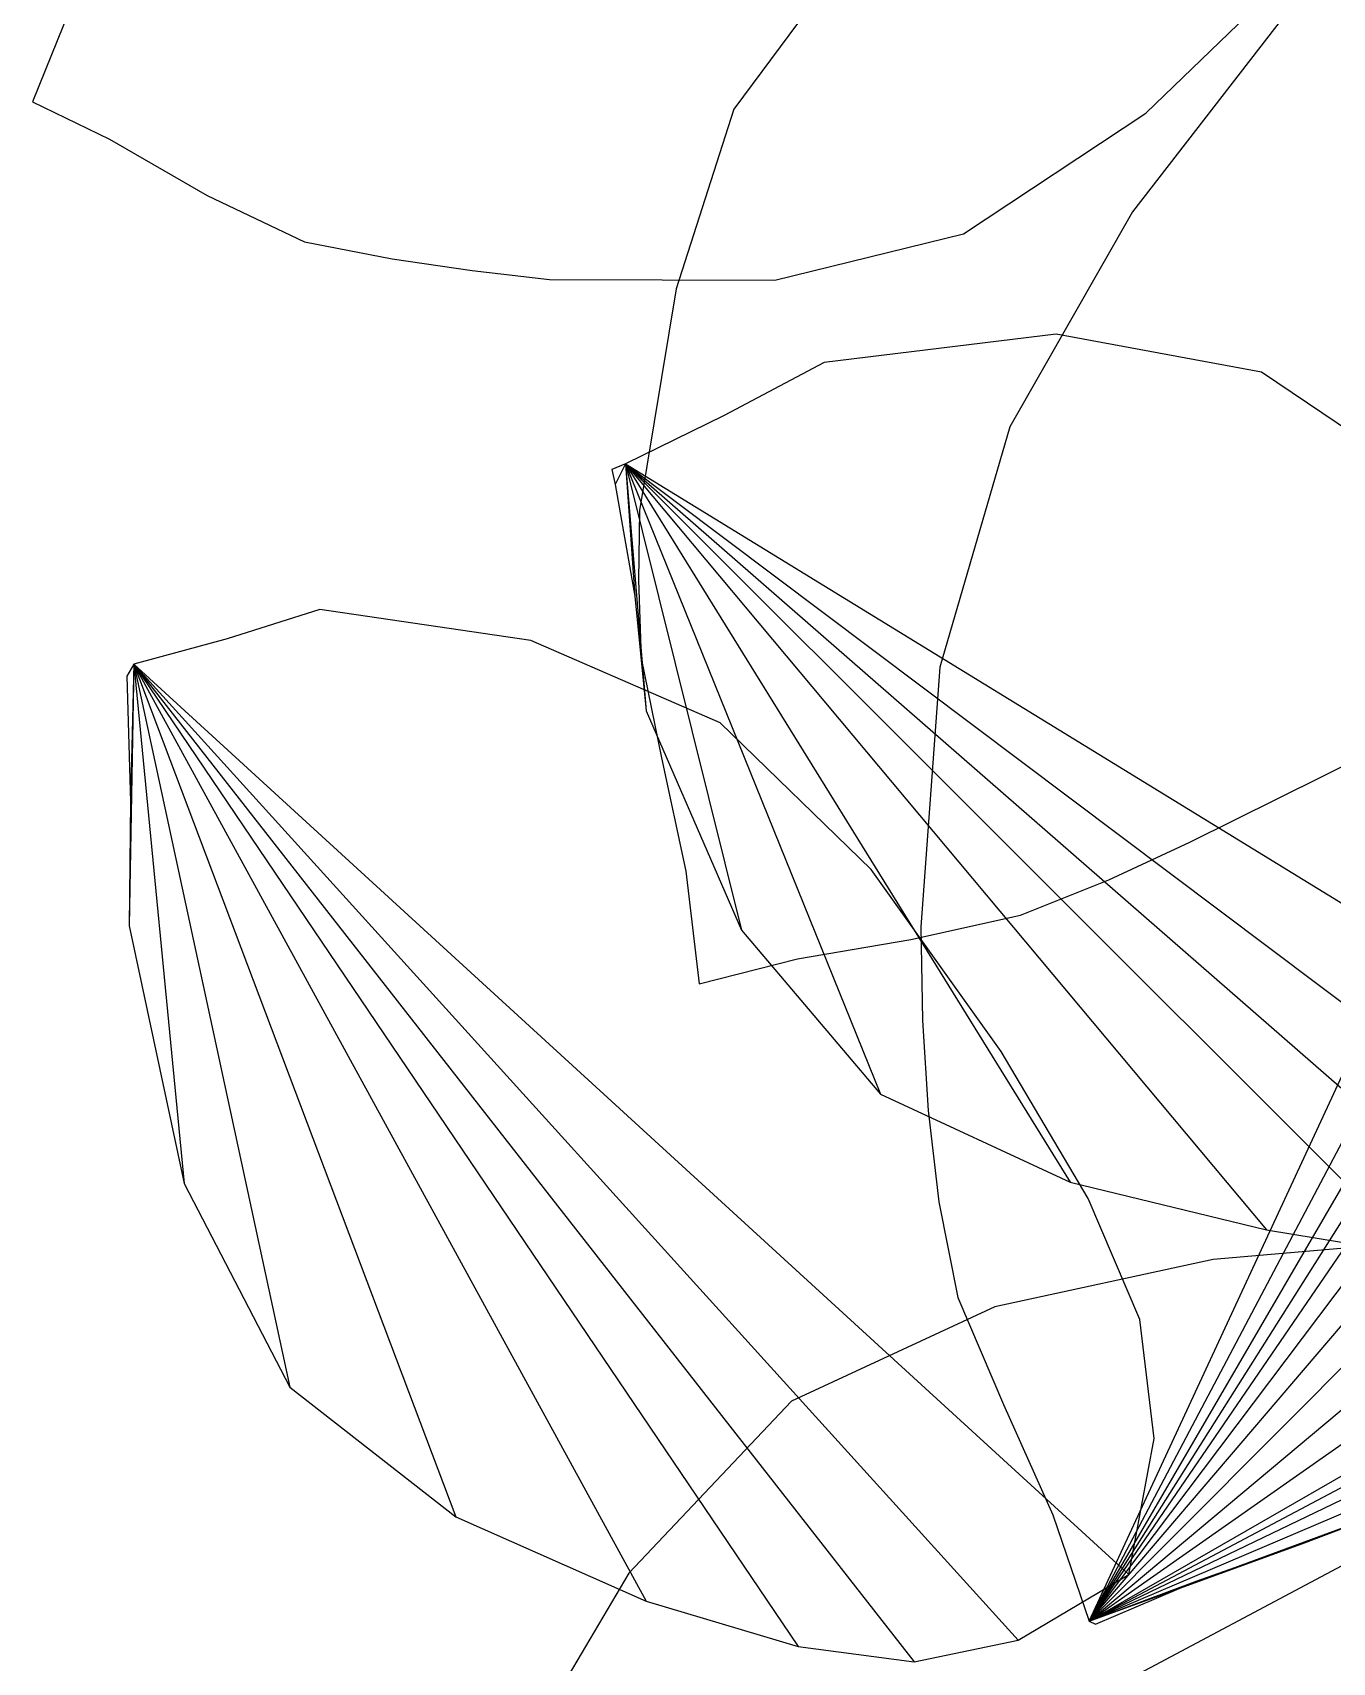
# Model space of a CAD drawing. Extents: x -23.2 to 18.8, y -18.4 to 11.3.
# Drawn here: x -4.5358 to -4.464, y -0.6401 to -0.5501 of the extents above; entities that cross this region are included whole.
import ezdxf

# ---------------------------------------------------------------- set-up
doc = ezdxf.new("R2010")
doc.units = 0
doc.layers.add('FURNISHINGELEMENT', color=8, linetype='CONTINUOUS')

msp = doc.modelspace()

# ---------------------------------------------------------------- linework, layer by layer
at = {"layer": 'FURNISHINGELEMENT'}
for p, q in [((-4.477397, -0.637819, 4.459539), (-4.426887, -0.528715, 4.400219)), ((-4.477397, -0.637819, 4.459539), (-4.423497, -0.535587, 4.402726)), ((-4.477397, -0.637819, 4.459539), (-4.421577, -0.541897, 4.405609)), ((-4.489717, -0.544424, 4.486372), (-4.497027, -0.554284, 4.49471)), ((-4.474277, -0.554511, 4.52461), (-4.465187, -0.545724, 4.51472)), ((-4.477397, -0.637819, 4.459539), (-4.420817, -0.548175, 4.408934)), ((-4.533707, -0.548788, 4.5483), (-4.535757, -0.553888, 4.54795)), ((-4.466597, -0.549088, 4.430256), (-4.475017, -0.559956, 4.437724)), ((-4.466597, -0.549088, 4.430256), (-4.475017, -0.559956, 4.437724)), ((-4.466597, -0.549088, 4.430256), (-4.475017, -0.559956, 4.437724)), ((-4.466597, -0.549088, 4.430256), (-4.475017, -0.559956, 4.437724)), ((-4.466597, -0.549088, 4.430256), (-4.475017, -0.559956, 4.437724)), ((-4.466597, -0.549088, 4.430256), (-4.475017, -0.559956, 4.437724)), ((-4.466597, -0.549088, 4.430256), (-4.475017, -0.559956, 4.437724)), ((-4.466597, -0.549088, 4.430256), (-4.475017, -0.559956, 4.437724)), ((-4.466597, -0.549088, 4.430256), (-4.475017, -0.559956, 4.437724)), ((-4.466597, -0.549088, 4.430256), (-4.475017, -0.559956, 4.437724)), ((-4.466597, -0.549088, 4.430256), (-4.475017, -0.559956, 4.437724)), ((-4.466597, -0.549088, 4.430256), (-4.475017, -0.559956, 4.437724)), ((-4.466597, -0.549088, 4.430256), (-4.475017, -0.559956, 4.437724)), ((-4.466597, -0.549088, 4.430256), (-4.475017, -0.559956, 4.437724)), ((-4.466597, -0.549088, 4.430256), (-4.475017, -0.559956, 4.437724)), ((-4.466597, -0.549088, 4.430256), (-4.475017, -0.559956, 4.437724)), ((-4.466597, -0.549088, 4.430256), (-4.475017, -0.559956, 4.437724)), ((-4.466597, -0.549088, 4.430256), (-4.475017, -0.559956, 4.437724)), ((-4.535757, -0.553888, 4.54795), (-4.531517, -0.555948, 4.54947)), ((-4.497027, -0.554284, 4.49471), (-4.500217, -0.564206, 4.50376)), ((-4.484347, -0.561179, 4.53406), (-4.474277, -0.554511, 4.52461)), ((-4.477397, -0.637819, 4.459539), (-4.421137, -0.555478, 4.413275)), ((-4.531517, -0.555948, 4.54947), (-4.526117, -0.559049, 4.55053)), ((-4.526117, -0.559049, 4.55053), (-4.520747, -0.561616, 4.55071)), ((-4.475017, -0.559956, 4.437724), (-4.481787, -0.571828, 4.444243)), ((-4.475017, -0.559956, 4.437724), (-4.481787, -0.571828, 4.444243)), ((-4.475017, -0.559956, 4.437724), (-4.481787, -0.571828, 4.444243)), ((-4.475017, -0.559956, 4.437724), (-4.481787, -0.571828, 4.444243)), ((-4.475017, -0.559956, 4.437724), (-4.481787, -0.571828, 4.444243)), ((-4.475017, -0.559956, 4.437724), (-4.481787, -0.571828, 4.444243)), ((-4.475017, -0.559956, 4.437724), (-4.481787, -0.571828, 4.444243)), ((-4.475017, -0.559956, 4.437724), (-4.481787, -0.571828, 4.444243)), ((-4.475017, -0.559956, 4.437724), (-4.481787, -0.571828, 4.444243)), ((-4.475017, -0.559956, 4.437724), (-4.481787, -0.571828, 4.444243)), ((-4.475017, -0.559956, 4.437724), (-4.481787, -0.571828, 4.444243)), ((-4.475017, -0.559956, 4.437724), (-4.481787, -0.571828, 4.444243)), ((-4.475017, -0.559956, 4.437724), (-4.481787, -0.571828, 4.444243)), ((-4.475017, -0.559956, 4.437724), (-4.481787, -0.571828, 4.444243)), ((-4.475017, -0.559956, 4.437724), (-4.481787, -0.571828, 4.444243)), ((-4.475017, -0.559956, 4.437724), (-4.481787, -0.571828, 4.444243)), ((-4.475017, -0.559956, 4.437724), (-4.481787, -0.571828, 4.444243)), ((-4.475017, -0.559956, 4.437724), (-4.481787, -0.571828, 4.444243)), ((-4.520747, -0.561616, 4.55071), (-4.515907, -0.56255, 4.55021)), ((-4.494757, -0.563734, 4.54236), (-4.484347, -0.561179, 4.53406)), ((-4.515907, -0.56255, 4.55021), (-4.511477, -0.563203, 4.54918)), ((-4.511477, -0.563203, 4.54918), (-4.507207, -0.563697, 4.54775)), ((-4.507207, -0.563697, 4.54775), (-4.494757, -0.563734, 4.54236)), ((-4.500217, -0.564206, 4.50376), (-4.502237, -0.576455, 4.51288)), ((-4.477397, -0.637819, 4.459539), (-4.422307, -0.564624, 4.418488)), ((-4.479227, -0.566724, 3.991682), (-4.492047, -0.568282, 3.999679)), ((-4.479227, -0.566724, 3.991682), (-4.492047, -0.568282, 3.999679)), ((-4.479227, -0.566724, 3.991682), (-4.492047, -0.568282, 3.999679)), ((-4.479227, -0.566724, 3.991682), (-4.492047, -0.568282, 3.999679)), ((-4.479227, -0.566724, 3.991682), (-4.492047, -0.568282, 3.999679)), ((-4.479227, -0.566724, 3.991682), (-4.492047, -0.568282, 3.999679)), ((-4.479227, -0.566724, 3.991682), (-4.492047, -0.568282, 3.999679)), ((-4.479227, -0.566724, 3.991682), (-4.492047, -0.568282, 3.999679)), ((-4.479227, -0.566724, 3.991682), (-4.492047, -0.568282, 3.999679)), ((-4.479227, -0.566724, 3.991682), (-4.492047, -0.568282, 3.999679)), ((-4.479227, -0.566724, 3.991682), (-4.492047, -0.568282, 3.999679)), ((-4.479227, -0.566724, 3.991682), (-4.492047, -0.568282, 3.999679)), ((-4.467877, -0.568822, 3.984684), (-4.479227, -0.566724, 3.991682)), ((-4.467877, -0.568822, 3.984684), (-4.479227, -0.566724, 3.991682)), ((-4.467877, -0.568822, 3.984684), (-4.479227, -0.566724, 3.991682)), ((-4.467877, -0.568822, 3.984684), (-4.479227, -0.566724, 3.991682)), ((-4.467877, -0.568822, 3.984684), (-4.479227, -0.566724, 3.991682)), ((-4.467877, -0.568822, 3.984684), (-4.479227, -0.566724, 3.991682)), ((-4.467877, -0.568822, 3.984684), (-4.479227, -0.566724, 3.991682)), ((-4.467877, -0.568822, 3.984684), (-4.479227, -0.566724, 3.991682)), ((-4.467877, -0.568822, 3.984684), (-4.479227, -0.566724, 3.991682)), ((-4.467877, -0.568822, 3.984684), (-4.479227, -0.566724, 3.991682)), ((-4.467877, -0.568822, 3.984684), (-4.479227, -0.566724, 3.991682)), ((-4.467877, -0.568822, 3.984684), (-4.479227, -0.566724, 3.991682)), ((-4.492047, -0.568282, 3.999679), (-4.497567, -0.571202, 4.001953)), ((-4.492047, -0.568282, 3.999679), (-4.497567, -0.571202, 4.001953)), ((-4.492047, -0.568282, 3.999679), (-4.497567, -0.571202, 4.001953)), ((-4.492047, -0.568282, 3.999679), (-4.497567, -0.571202, 4.001953)), ((-4.492047, -0.568282, 3.999679), (-4.497567, -0.571202, 4.001953)), ((-4.492047, -0.568282, 3.999679), (-4.497567, -0.571202, 4.001953)), ((-4.492047, -0.568282, 3.999679), (-4.497567, -0.571202, 4.001953)), ((-4.492047, -0.568282, 3.999679), (-4.497567, -0.571202, 4.001953)), ((-4.492047, -0.568282, 3.999679), (-4.497567, -0.571202, 4.001953)), ((-4.492047, -0.568282, 3.999679), (-4.497567, -0.571202, 4.001953)), ((-4.492047, -0.568282, 3.999679), (-4.497567, -0.571202, 4.001953)), ((-4.492047, -0.568282, 3.999679), (-4.497567, -0.571202, 4.001953)), ((-4.458717, -0.575006, 3.978445), (-4.467877, -0.568822, 3.984684)), ((-4.458717, -0.575006, 3.978445), (-4.467877, -0.568822, 3.984684)), ((-4.458717, -0.575006, 3.978445), (-4.467877, -0.568822, 3.984684)), ((-4.458717, -0.575006, 3.978445), (-4.467877, -0.568822, 3.984684)), ((-4.458717, -0.575006, 3.978445), (-4.467877, -0.568822, 3.984684)), ((-4.458717, -0.575006, 3.978445), (-4.467877, -0.568822, 3.984684)), ((-4.458717, -0.575006, 3.978445), (-4.467877, -0.568822, 3.984684)), ((-4.458717, -0.575006, 3.978445), (-4.467877, -0.568822, 3.984684)), ((-4.458717, -0.575006, 3.978445), (-4.467877, -0.568822, 3.984684)), ((-4.458717, -0.575006, 3.978445), (-4.467877, -0.568822, 3.984684)), ((-4.458717, -0.575006, 3.978445), (-4.467877, -0.568822, 3.984684)), ((-4.458717, -0.575006, 3.978445), (-4.467877, -0.568822, 3.984684)), ((-4.497567, -0.571202, 4.001953), (-4.503017, -0.573879, 4.003692)), ((-4.497567, -0.571202, 4.001953), (-4.503017, -0.573879, 4.003692)), ((-4.497567, -0.571202, 4.001953), (-4.503017, -0.573879, 4.003692)), ((-4.497567, -0.571202, 4.001953), (-4.503017, -0.573879, 4.003692)), ((-4.497567, -0.571202, 4.001953), (-4.503017, -0.573879, 4.003692)), ((-4.497567, -0.571202, 4.001953), (-4.503017, -0.573879, 4.003692)), ((-4.497567, -0.571202, 4.001953), (-4.503017, -0.573879, 4.003692)), ((-4.497567, -0.571202, 4.001953), (-4.503017, -0.573879, 4.003692)), ((-4.497567, -0.571202, 4.001953), (-4.503017, -0.573879, 4.003692)), ((-4.497567, -0.571202, 4.001953), (-4.503017, -0.573879, 4.003692)), ((-4.497567, -0.571202, 4.001953), (-4.503017, -0.573879, 4.003692)), ((-4.497567, -0.571202, 4.001953), (-4.503017, -0.573879, 4.003692)), ((-4.481787, -0.571828, 4.444243), (-4.485657, -0.585112, 4.4496)), ((-4.481787, -0.571828, 4.444243), (-4.485657, -0.585112, 4.4496)), ((-4.481787, -0.571828, 4.444243), (-4.485657, -0.585112, 4.4496)), ((-4.481787, -0.571828, 4.444243), (-4.485657, -0.585112, 4.4496)), ((-4.481787, -0.571828, 4.444243), (-4.485657, -0.585112, 4.4496)), ((-4.481787, -0.571828, 4.444243), (-4.485657, -0.585112, 4.4496)), ((-4.481787, -0.571828, 4.444243), (-4.485657, -0.585112, 4.4496)), ((-4.481787, -0.571828, 4.444243), (-4.485657, -0.585112, 4.4496)), ((-4.481787, -0.571828, 4.444243), (-4.485657, -0.585112, 4.4496)), ((-4.481787, -0.571828, 4.444243), (-4.485657, -0.585112, 4.4496)), ((-4.481787, -0.571828, 4.444243), (-4.485657, -0.585112, 4.4496)), ((-4.481787, -0.571828, 4.444243), (-4.485657, -0.585112, 4.4496)), ((-4.481787, -0.571828, 4.444243), (-4.485657, -0.585112, 4.4496)), ((-4.481787, -0.571828, 4.444243), (-4.485657, -0.585112, 4.4496)), ((-4.481787, -0.571828, 4.444243), (-4.485657, -0.585112, 4.4496)), ((-4.481787, -0.571828, 4.444243), (-4.485657, -0.585112, 4.4496)), ((-4.481787, -0.571828, 4.444243), (-4.485657, -0.585112, 4.4496)), ((-4.481787, -0.571828, 4.444243), (-4.485657, -0.585112, 4.4496)), ((-4.503017, -0.573879, 4.003692), (-4.503767, -0.574197, 4.00393)), ((-4.503767, -0.574197, 4.00393), (-4.503577, -0.575019, 4.003644)), ((-4.503017, -0.573879, 4.003692), (-4.503577, -0.575019, 4.003644)), ((-4.503017, -0.573879, 4.003692), (-4.440607, -0.612163, 3.958524)), ((-4.503017, -0.573879, 4.003692), (-4.446657, -0.61626, 3.96082)), ((-4.503017, -0.573879, 4.003692), (-4.452597, -0.617863, 3.96378)), ((-4.503017, -0.573879, 4.003692), (-4.459327, -0.61755, 3.967427)), ((-4.503017, -0.573879, 4.003692), (-4.467607, -0.616201, 3.971631)), ((-4.503017, -0.573879, 4.003692), (-4.478457, -0.613569, 3.977321)), ((-4.503017, -0.573879, 4.003692), (-4.488927, -0.608706, 3.98384)), ((-4.503017, -0.573879, 4.003692), (-4.496597, -0.599644, 3.990974)), ((-4.503017, -0.573879, 4.003692), (-4.501877, -0.587524, 3.999062)), ((-4.503017, -0.573879, 4.003692), (-4.502497, -0.581184, 4.001546)), ((-4.503577, -0.575019, 4.003644), (-4.502497, -0.581184, 4.001546)), ((-4.503577, -0.575019, 4.003644), (-4.502497, -0.581184, 4.001546)), ((-4.477397, -0.637819, 4.459539), (-4.424247, -0.57548, 4.424125)), ((-4.502237, -0.576455, 4.51288), (-4.502287, -0.580311, 4.5157)), ((-4.502287, -0.580311, 4.5157), (-4.502137, -0.584608, 4.51846)), ((-4.502497, -0.581184, 4.001546), (-4.501877, -0.587524, 3.999062)), ((-4.502497, -0.581184, 4.001546), (-4.501877, -0.587524, 3.999062)), ((-4.502497, -0.581184, 4.001546), (-4.501877, -0.587524, 3.999062)), ((-4.519887, -0.581924, 4.127985), (-4.525017, -0.583551, 4.132017)), ((-4.519887, -0.581924, 4.127985), (-4.525017, -0.583551, 4.132017)), ((-4.519887, -0.581924, 4.127985), (-4.525017, -0.583551, 4.132017)), ((-4.519887, -0.581924, 4.127985), (-4.525017, -0.583551, 4.132017)), ((-4.519887, -0.581924, 4.127985), (-4.525017, -0.583551, 4.132017)), ((-4.519887, -0.581924, 4.127985), (-4.525017, -0.583551, 4.132017)), ((-4.519887, -0.581924, 4.127985), (-4.525017, -0.583551, 4.132017)), ((-4.519887, -0.581924, 4.127985), (-4.525017, -0.583551, 4.132017)), ((-4.519887, -0.581924, 4.127985), (-4.525017, -0.583551, 4.132017)), ((-4.519887, -0.581924, 4.127985), (-4.525017, -0.583551, 4.132017)), ((-4.519887, -0.581924, 4.127985), (-4.525017, -0.583551, 4.132017)), ((-4.508237, -0.583636, 4.11831), (-4.519887, -0.581924, 4.127985)), ((-4.508237, -0.583636, 4.11831), (-4.519887, -0.581924, 4.127985)), ((-4.508237, -0.583636, 4.11831), (-4.519887, -0.581924, 4.127985)), ((-4.508237, -0.583636, 4.11831), (-4.519887, -0.581924, 4.127985)), ((-4.508237, -0.583636, 4.11831), (-4.519887, -0.581924, 4.127985)), ((-4.508237, -0.583636, 4.11831), (-4.519887, -0.581924, 4.127985)), ((-4.508237, -0.583636, 4.11831), (-4.519887, -0.581924, 4.127985)), ((-4.508237, -0.583636, 4.11831), (-4.519887, -0.581924, 4.127985)), ((-4.508237, -0.583636, 4.11831), (-4.519887, -0.581924, 4.127985)), ((-4.508237, -0.583636, 4.11831), (-4.519887, -0.581924, 4.127985)), ((-4.508237, -0.583636, 4.11831), (-4.519887, -0.581924, 4.127985)), ((-4.525017, -0.583551, 4.132017), (-4.530157, -0.584937, 4.135621)), ((-4.525017, -0.583551, 4.132017), (-4.530157, -0.584937, 4.135621)), ((-4.525017, -0.583551, 4.132017), (-4.530157, -0.584937, 4.135621)), ((-4.525017, -0.583551, 4.132017), (-4.530157, -0.584937, 4.135621)), ((-4.525017, -0.583551, 4.132017), (-4.530157, -0.584937, 4.135621)), ((-4.525017, -0.583551, 4.132017), (-4.530157, -0.584937, 4.135621)), ((-4.525017, -0.583551, 4.132017), (-4.530157, -0.584937, 4.135621)), ((-4.525017, -0.583551, 4.132017), (-4.530157, -0.584937, 4.135621)), ((-4.525017, -0.583551, 4.132017), (-4.530157, -0.584937, 4.135621)), ((-4.525017, -0.583551, 4.132017), (-4.530157, -0.584937, 4.135621)), ((-4.525017, -0.583551, 4.132017), (-4.530157, -0.584937, 4.135621)), ((-4.497787, -0.588183, 4.111624), (-4.508237, -0.583636, 4.11831)), ((-4.497787, -0.588183, 4.111624), (-4.508237, -0.583636, 4.11831)), ((-4.497787, -0.588183, 4.111624), (-4.508237, -0.583636, 4.11831)), ((-4.497787, -0.588183, 4.111624), (-4.508237, -0.583636, 4.11831)), ((-4.497787, -0.588183, 4.111624), (-4.508237, -0.583636, 4.11831)), ((-4.497787, -0.588183, 4.111624), (-4.508237, -0.583636, 4.11831)), ((-4.497787, -0.588183, 4.111624), (-4.508237, -0.583636, 4.11831)), ((-4.497787, -0.588183, 4.111624), (-4.508237, -0.583636, 4.11831)), ((-4.497787, -0.588183, 4.111624), (-4.508237, -0.583636, 4.11831)), ((-4.497787, -0.588183, 4.111624), (-4.508237, -0.583636, 4.11831)), ((-4.497787, -0.588183, 4.111624), (-4.508237, -0.583636, 4.11831)), ((-4.530157, -0.584937, 4.135621), (-4.530547, -0.585616, 4.135976)), ((-4.530157, -0.584937, 4.135621), (-4.530427, -0.5994, 4.135569)), ((-4.530157, -0.584937, 4.135621), (-4.530357, -0.592551, 4.136097)), ((-4.530157, -0.584937, 4.135621), (-4.475217, -0.635232, 4.091665)), ((-4.530157, -0.584937, 4.135621), (-4.481317, -0.638868, 4.0945)), ((-4.530157, -0.584937, 4.135621), (-4.487067, -0.640055, 4.098143)), ((-4.530157, -0.584937, 4.135621), (-4.493477, -0.63921, 4.102571)), ((-4.530157, -0.584937, 4.135621), (-4.501877, -0.636706, 4.107895)), ((-4.530157, -0.584937, 4.135621), (-4.512387, -0.632051, 4.115147)), ((-4.530157, -0.584937, 4.135621), (-4.521547, -0.624889, 4.122667)), ((-4.530157, -0.584937, 4.135621), (-4.527387, -0.613643, 4.129616)), ((-4.502137, -0.584608, 4.51846), (-4.501017, -0.590129, 4.52142)), ((-4.485657, -0.585112, 4.4496), (-4.486697, -0.599462, 4.453798)), ((-4.485657, -0.585112, 4.4496), (-4.486697, -0.599462, 4.453798)), ((-4.485657, -0.585112, 4.4496), (-4.486697, -0.599462, 4.453798)), ((-4.485657, -0.585112, 4.4496), (-4.486697, -0.599462, 4.453798)), ((-4.485657, -0.585112, 4.4496), (-4.486697, -0.599462, 4.453798)), ((-4.485657, -0.585112, 4.4496), (-4.486697, -0.599462, 4.453798)), ((-4.485657, -0.585112, 4.4496), (-4.486697, -0.599462, 4.453798)), ((-4.485657, -0.585112, 4.4496), (-4.486697, -0.599462, 4.453798)), ((-4.485657, -0.585112, 4.4496), (-4.486697, -0.599462, 4.453798)), ((-4.485657, -0.585112, 4.4496), (-4.486697, -0.599462, 4.453798)), ((-4.485657, -0.585112, 4.4496), (-4.486697, -0.599462, 4.453798)), ((-4.485657, -0.585112, 4.4496), (-4.486697, -0.599462, 4.453798)), ((-4.485657, -0.585112, 4.4496), (-4.486697, -0.599462, 4.453798)), ((-4.485657, -0.585112, 4.4496), (-4.486697, -0.599462, 4.453798)), ((-4.485657, -0.585112, 4.4496), (-4.486697, -0.599462, 4.453798)), ((-4.485657, -0.585112, 4.4496), (-4.486697, -0.599462, 4.453798)), ((-4.485657, -0.585112, 4.4496), (-4.486697, -0.599462, 4.453798)), ((-4.485657, -0.585112, 4.4496), (-4.486697, -0.599462, 4.453798)), ((-4.530547, -0.585616, 4.135976), (-4.530357, -0.592551, 4.136097)), ((-4.501877, -0.587524, 3.999062), (-4.496597, -0.599644, 3.990974)), ((-4.501877, -0.587524, 3.999062), (-4.496597, -0.599644, 3.990974)), ((-4.501877, -0.587524, 3.999062), (-4.496597, -0.599644, 3.990974)), ((-4.501877, -0.587524, 3.999062), (-4.496597, -0.599644, 3.990974)), ((-4.477397, -0.637819, 4.459539), (-4.426887, -0.587077, 4.429695)), ((-4.489447, -0.596293, 4.107325), (-4.497787, -0.588183, 4.111624)), ((-4.489447, -0.596293, 4.107325), (-4.497787, -0.588183, 4.111624)), ((-4.489447, -0.596293, 4.107325), (-4.497787, -0.588183, 4.111624)), ((-4.489447, -0.596293, 4.107325), (-4.497787, -0.588183, 4.111624)), ((-4.489447, -0.596293, 4.107325), (-4.497787, -0.588183, 4.111624)), ((-4.489447, -0.596293, 4.107325), (-4.497787, -0.588183, 4.111624)), ((-4.489447, -0.596293, 4.107325), (-4.497787, -0.588183, 4.111624)), ((-4.489447, -0.596293, 4.107325), (-4.497787, -0.588183, 4.111624)), ((-4.489447, -0.596293, 4.107325), (-4.497787, -0.588183, 4.111624)), ((-4.489447, -0.596293, 4.107325), (-4.497787, -0.588183, 4.111624)), ((-4.489447, -0.596293, 4.107325), (-4.497787, -0.588183, 4.111624)), ((-4.471847, -0.594779, 4.52599), (-4.460357, -0.589076, 4.51773)), ((-4.501017, -0.590129, 4.52142), (-4.499687, -0.596376, 4.52405)), ((-4.530357, -0.592551, 4.136097), (-4.530427, -0.5994, 4.135569)), ((-4.530357, -0.592551, 4.136097), (-4.530427, -0.5994, 4.135569)), ((-4.476317, -0.596861, 4.52838), (-4.471847, -0.594779, 4.52599)), ((-4.499687, -0.596376, 4.52405), (-4.498937, -0.602607, 4.52556)), ((-4.482267, -0.606341, 4.103464), (-4.489447, -0.596293, 4.107325)), ((-4.482267, -0.606341, 4.103464), (-4.489447, -0.596293, 4.107325)), ((-4.482267, -0.606341, 4.103464), (-4.489447, -0.596293, 4.107325)), ((-4.482267, -0.606341, 4.103464), (-4.489447, -0.596293, 4.107325)), ((-4.482267, -0.606341, 4.103464), (-4.489447, -0.596293, 4.107325)), ((-4.482267, -0.606341, 4.103464), (-4.489447, -0.596293, 4.107325)), ((-4.482267, -0.606341, 4.103464), (-4.489447, -0.596293, 4.107325)), ((-4.482267, -0.606341, 4.103464), (-4.489447, -0.596293, 4.107325)), ((-4.482267, -0.606341, 4.103464), (-4.489447, -0.596293, 4.107325)), ((-4.482267, -0.606341, 4.103464), (-4.489447, -0.596293, 4.107325)), ((-4.482267, -0.606341, 4.103464), (-4.489447, -0.596293, 4.107325)), ((-4.481197, -0.598804, 4.52986), (-4.476317, -0.596861, 4.52838)), ((-4.477397, -0.637819, 4.459539), (-4.430547, -0.598535, 4.435004)), ((-4.530427, -0.5994, 4.135569), (-4.527387, -0.613643, 4.129616)), ((-4.530427, -0.5994, 4.135569), (-4.527387, -0.613643, 4.129616)), ((-4.530427, -0.5994, 4.135569), (-4.527387, -0.613643, 4.129616)), ((-4.496597, -0.599644, 3.990974), (-4.488927, -0.608706, 3.98384)), ((-4.496597, -0.599644, 3.990974), (-4.488927, -0.608706, 3.98384)), ((-4.496597, -0.599644, 3.990974), (-4.488927, -0.608706, 3.98384)), ((-4.496597, -0.599644, 3.990974), (-4.488927, -0.608706, 3.98384)), ((-4.496597, -0.599644, 3.990974), (-4.488927, -0.608706, 3.98384)), ((-4.487247, -0.600151, 4.52962), (-4.481197, -0.598804, 4.52986)), ((-4.486697, -0.599462, 4.453798), (-4.486617, -0.604637, 4.455137)), ((-4.486697, -0.599462, 4.453798), (-4.486617, -0.604637, 4.455137)), ((-4.486697, -0.599462, 4.453798), (-4.486617, -0.604637, 4.455137)), ((-4.486697, -0.599462, 4.453798), (-4.486617, -0.604637, 4.455137)), ((-4.486697, -0.599462, 4.453798), (-4.486617, -0.604637, 4.455137)), ((-4.486697, -0.599462, 4.453798), (-4.486617, -0.604637, 4.455137)), ((-4.486697, -0.599462, 4.453798), (-4.486617, -0.604637, 4.455137)), ((-4.486697, -0.599462, 4.453798), (-4.486617, -0.604637, 4.455137)), ((-4.486697, -0.599462, 4.453798), (-4.486617, -0.604637, 4.455137)), ((-4.486697, -0.599462, 4.453798), (-4.486617, -0.604637, 4.455137)), ((-4.486697, -0.599462, 4.453798), (-4.486617, -0.604637, 4.455137)), ((-4.486697, -0.599462, 4.453798), (-4.486617, -0.604637, 4.455137)), ((-4.486697, -0.599462, 4.453798), (-4.486617, -0.604637, 4.455137)), ((-4.486697, -0.599462, 4.453798), (-4.486617, -0.604637, 4.455137)), ((-4.486697, -0.599462, 4.453798), (-4.486617, -0.604637, 4.455137)), ((-4.486697, -0.599462, 4.453798), (-4.486617, -0.604637, 4.455137)), ((-4.486697, -0.599462, 4.453798), (-4.486617, -0.604637, 4.455137)), ((-4.486697, -0.599462, 4.453798), (-4.486617, -0.604637, 4.455137)), ((-4.493517, -0.601233, 4.52802), (-4.487247, -0.600151, 4.52962)), ((-4.498937, -0.602607, 4.52556), (-4.493517, -0.601233, 4.52802)), ((-4.486617, -0.604637, 4.455137), (-4.486287, -0.609595, 4.456546)), ((-4.486617, -0.604637, 4.455137), (-4.486287, -0.609595, 4.456546)), ((-4.486617, -0.604637, 4.455137), (-4.486287, -0.609595, 4.456546)), ((-4.486617, -0.604637, 4.455137), (-4.486287, -0.609595, 4.456546)), ((-4.486617, -0.604637, 4.455137), (-4.486287, -0.609595, 4.456546)), ((-4.486617, -0.604637, 4.455137), (-4.486287, -0.609595, 4.456546)), ((-4.486617, -0.604637, 4.455137), (-4.486287, -0.609595, 4.456546)), ((-4.486617, -0.604637, 4.455137), (-4.486287, -0.609595, 4.456546)), ((-4.486617, -0.604637, 4.455137), (-4.486287, -0.609595, 4.456546)), ((-4.486617, -0.604637, 4.455137), (-4.486287, -0.609595, 4.456546)), ((-4.486617, -0.604637, 4.455137), (-4.486287, -0.609595, 4.456546)), ((-4.486617, -0.604637, 4.455137), (-4.486287, -0.609595, 4.456546)), ((-4.486617, -0.604637, 4.455137), (-4.486287, -0.609595, 4.456546)), ((-4.486617, -0.604637, 4.455137), (-4.486287, -0.609595, 4.456546)), ((-4.486617, -0.604637, 4.455137), (-4.486287, -0.609595, 4.456546)), ((-4.486617, -0.604637, 4.455137), (-4.486287, -0.609595, 4.456546)), ((-4.486617, -0.604637, 4.455137), (-4.486287, -0.609595, 4.456546)), ((-4.486617, -0.604637, 4.455137), (-4.486287, -0.609595, 4.456546)), ((-4.477467, -0.61446, 4.100321), (-4.482267, -0.606341, 4.103464)), ((-4.477467, -0.61446, 4.100321), (-4.482267, -0.606341, 4.103464)), ((-4.477467, -0.61446, 4.100321), (-4.482267, -0.606341, 4.103464)), ((-4.477467, -0.61446, 4.100321), (-4.482267, -0.606341, 4.103464)), ((-4.477467, -0.61446, 4.100321), (-4.482267, -0.606341, 4.103464)), ((-4.477467, -0.61446, 4.100321), (-4.482267, -0.606341, 4.103464)), ((-4.477467, -0.61446, 4.100321), (-4.482267, -0.606341, 4.103464)), ((-4.477467, -0.61446, 4.100321), (-4.482267, -0.606341, 4.103464)), ((-4.477467, -0.61446, 4.100321), (-4.482267, -0.606341, 4.103464)), ((-4.477467, -0.61446, 4.100321), (-4.482267, -0.606341, 4.103464)), ((-4.477467, -0.61446, 4.100321), (-4.482267, -0.606341, 4.103464)), ((-4.488927, -0.608706, 3.98384), (-4.478457, -0.613569, 3.977321)), ((-4.488927, -0.608706, 3.98384), (-4.478457, -0.613569, 3.977321)), ((-4.488927, -0.608706, 3.98384), (-4.478457, -0.613569, 3.977321)), ((-4.488927, -0.608706, 3.98384), (-4.478457, -0.613569, 3.977321)), ((-4.488927, -0.608706, 3.98384), (-4.478457, -0.613569, 3.977321)), ((-4.488927, -0.608706, 3.98384), (-4.478457, -0.613569, 3.977321)), ((-4.477397, -0.637819, 4.459539), (-4.436687, -0.609214, 4.440405)), ((-4.486287, -0.609595, 4.456546), (-4.485707, -0.614653, 4.457859)), ((-4.486287, -0.609595, 4.456546), (-4.485707, -0.614653, 4.457859)), ((-4.486287, -0.609595, 4.456546), (-4.485707, -0.614653, 4.457859)), ((-4.486287, -0.609595, 4.456546), (-4.485707, -0.614653, 4.457859)), ((-4.486287, -0.609595, 4.456546), (-4.485707, -0.614653, 4.457859)), ((-4.486287, -0.609595, 4.456546), (-4.485707, -0.614653, 4.457859)), ((-4.486287, -0.609595, 4.456546), (-4.485707, -0.614653, 4.457859)), ((-4.486287, -0.609595, 4.456546), (-4.485707, -0.614653, 4.457859)), ((-4.486287, -0.609595, 4.456546), (-4.485707, -0.614653, 4.457859)), ((-4.486287, -0.609595, 4.456546), (-4.485707, -0.614653, 4.457859)), ((-4.486287, -0.609595, 4.456546), (-4.485707, -0.614653, 4.457859)), ((-4.486287, -0.609595, 4.456546), (-4.485707, -0.614653, 4.457859)), ((-4.486287, -0.609595, 4.456546), (-4.485707, -0.614653, 4.457859)), ((-4.486287, -0.609595, 4.456546), (-4.485707, -0.614653, 4.457859)), ((-4.486287, -0.609595, 4.456546), (-4.485707, -0.614653, 4.457859)), ((-4.486287, -0.609595, 4.456546), (-4.485707, -0.614653, 4.457859)), ((-4.486287, -0.609595, 4.456546), (-4.485707, -0.614653, 4.457859)), ((-4.486287, -0.609595, 4.456546), (-4.485707, -0.614653, 4.457859)), ((-4.527387, -0.613643, 4.129616), (-4.521547, -0.624889, 4.122667)), ((-4.527387, -0.613643, 4.129616), (-4.521547, -0.624889, 4.122667)), ((-4.527387, -0.613643, 4.129616), (-4.521547, -0.624889, 4.122667)), ((-4.527387, -0.613643, 4.129616), (-4.521547, -0.624889, 4.122667)), ((-4.478457, -0.613569, 3.977321), (-4.467607, -0.616201, 3.971631)), ((-4.478457, -0.613569, 3.977321), (-4.467607, -0.616201, 3.971631)), ((-4.478457, -0.613569, 3.977321), (-4.467607, -0.616201, 3.971631)), ((-4.478457, -0.613569, 3.977321), (-4.467607, -0.616201, 3.971631)), ((-4.478457, -0.613569, 3.977321), (-4.467607, -0.616201, 3.971631)), ((-4.478457, -0.613569, 3.977321), (-4.467607, -0.616201, 3.971631)), ((-4.478457, -0.613569, 3.977321), (-4.467607, -0.616201, 3.971631)), ((-4.485707, -0.614653, 4.457859), (-4.484657, -0.619938, 4.458959)), ((-4.485707, -0.614653, 4.457859), (-4.484657, -0.619938, 4.458959)), ((-4.485707, -0.614653, 4.457859), (-4.484657, -0.619938, 4.458959)), ((-4.485707, -0.614653, 4.457859), (-4.484657, -0.619938, 4.458959)), ((-4.485707, -0.614653, 4.457859), (-4.484657, -0.619938, 4.458959)), ((-4.485707, -0.614653, 4.457859), (-4.484657, -0.619938, 4.458959)), ((-4.485707, -0.614653, 4.457859), (-4.484657, -0.619938, 4.458959)), ((-4.485707, -0.614653, 4.457859), (-4.484657, -0.619938, 4.458959)), ((-4.485707, -0.614653, 4.457859), (-4.484657, -0.619938, 4.458959)), ((-4.485707, -0.614653, 4.457859), (-4.484657, -0.619938, 4.458959)), ((-4.485707, -0.614653, 4.457859), (-4.484657, -0.619938, 4.458959)), ((-4.485707, -0.614653, 4.457859), (-4.484657, -0.619938, 4.458959)), ((-4.485707, -0.614653, 4.457859), (-4.484657, -0.619938, 4.458959)), ((-4.485707, -0.614653, 4.457859), (-4.484657, -0.619938, 4.458959)), ((-4.485707, -0.614653, 4.457859), (-4.484657, -0.619938, 4.458959)), ((-4.485707, -0.614653, 4.457859), (-4.484657, -0.619938, 4.458959)), ((-4.485707, -0.614653, 4.457859), (-4.484657, -0.619938, 4.458959)), ((-4.485707, -0.614653, 4.457859), (-4.484657, -0.619938, 4.458959)), ((-4.474607, -0.621158, 4.097083), (-4.477467, -0.61446, 4.100321)), ((-4.474607, -0.621158, 4.097083), (-4.477467, -0.61446, 4.100321)), ((-4.474607, -0.621158, 4.097083), (-4.477467, -0.61446, 4.100321)), ((-4.474607, -0.621158, 4.097083), (-4.477467, -0.61446, 4.100321)), ((-4.474607, -0.621158, 4.097083), (-4.477467, -0.61446, 4.100321)), ((-4.474607, -0.621158, 4.097083), (-4.477467, -0.61446, 4.100321)), ((-4.474607, -0.621158, 4.097083), (-4.477467, -0.61446, 4.100321)), ((-4.474607, -0.621158, 4.097083), (-4.477467, -0.61446, 4.100321)), ((-4.474607, -0.621158, 4.097083), (-4.477467, -0.61446, 4.100321)), ((-4.474607, -0.621158, 4.097083), (-4.477467, -0.61446, 4.100321)), ((-4.474607, -0.621158, 4.097083), (-4.477467, -0.61446, 4.100321)), ((-4.467607, -0.616201, 3.971631), (-4.459327, -0.61755, 3.967427)), ((-4.467607, -0.616201, 3.971631), (-4.459327, -0.61755, 3.967427)), ((-4.467607, -0.616201, 3.971631), (-4.459327, -0.61755, 3.967427)), ((-4.467607, -0.616201, 3.971631), (-4.459327, -0.61755, 3.967427)), ((-4.467607, -0.616201, 3.971631), (-4.459327, -0.61755, 3.967427)), ((-4.467607, -0.616201, 3.971631), (-4.459327, -0.61755, 3.967427)), ((-4.467607, -0.616201, 3.971631), (-4.459327, -0.61755, 3.967427)), ((-4.467607, -0.616201, 3.971631), (-4.459327, -0.61755, 3.967427)), ((-4.461337, -0.617035, 3.968333), (-4.470547, -0.617828, 3.973119)), ((-4.461337, -0.617035, 3.968333), (-4.470547, -0.617828, 3.973119)), ((-4.461337, -0.617035, 3.968333), (-4.470547, -0.617828, 3.973119)), ((-4.461337, -0.617035, 3.968333), (-4.470547, -0.617828, 3.973119)), ((-4.461337, -0.617035, 3.968333), (-4.470547, -0.617828, 3.973119)), ((-4.461337, -0.617035, 3.968333), (-4.470547, -0.617828, 3.973119)), ((-4.461337, -0.617035, 3.968333), (-4.470547, -0.617828, 3.973119)), ((-4.461337, -0.617035, 3.968333), (-4.470547, -0.617828, 3.973119)), ((-4.461337, -0.617035, 3.968333), (-4.470547, -0.617828, 3.973119)), ((-4.461337, -0.617035, 3.968333), (-4.470547, -0.617828, 3.973119)), ((-4.461337, -0.617035, 3.968333), (-4.470547, -0.617828, 3.973119)), ((-4.470547, -0.617828, 3.973119), (-4.482617, -0.620458, 3.979141)), ((-4.470547, -0.617828, 3.973119), (-4.482617, -0.620458, 3.979141)), ((-4.470547, -0.617828, 3.973119), (-4.482617, -0.620458, 3.979141)), ((-4.470547, -0.617828, 3.973119), (-4.482617, -0.620458, 3.979141)), ((-4.470547, -0.617828, 3.973119), (-4.482617, -0.620458, 3.979141)), ((-4.470547, -0.617828, 3.973119), (-4.482617, -0.620458, 3.979141)), ((-4.470547, -0.617828, 3.973119), (-4.482617, -0.620458, 3.979141)), ((-4.470547, -0.617828, 3.973119), (-4.482617, -0.620458, 3.979141)), ((-4.470547, -0.617828, 3.973119), (-4.482617, -0.620458, 3.979141)), ((-4.470547, -0.617828, 3.973119), (-4.482617, -0.620458, 3.979141)), ((-4.470547, -0.617828, 3.973119), (-4.482617, -0.620458, 3.979141)), ((-4.477397, -0.637819, 4.459539), (-4.445447, -0.619395, 4.445963)), ((-4.484657, -0.619938, 4.458959), (-4.482137, -0.625836, 4.459717)), ((-4.484657, -0.619938, 4.458959), (-4.482137, -0.625836, 4.459717)), ((-4.484657, -0.619938, 4.458959), (-4.482137, -0.625836, 4.459717)), ((-4.484657, -0.619938, 4.458959), (-4.482137, -0.625836, 4.459717)), ((-4.484657, -0.619938, 4.458959), (-4.482137, -0.625836, 4.459717)), ((-4.484657, -0.619938, 4.458959), (-4.482137, -0.625836, 4.459717)), ((-4.484657, -0.619938, 4.458959), (-4.482137, -0.625836, 4.459717)), ((-4.484657, -0.619938, 4.458959), (-4.482137, -0.625836, 4.459717)), ((-4.484657, -0.619938, 4.458959), (-4.482137, -0.625836, 4.459717)), ((-4.484657, -0.619938, 4.458959), (-4.482137, -0.625836, 4.459717)), ((-4.484657, -0.619938, 4.458959), (-4.482137, -0.625836, 4.459717)), ((-4.484657, -0.619938, 4.458959), (-4.482137, -0.625836, 4.459717)), ((-4.484657, -0.619938, 4.458959), (-4.482137, -0.625836, 4.459717)), ((-4.484657, -0.619938, 4.458959), (-4.482137, -0.625836, 4.459717)), ((-4.484657, -0.619938, 4.458959), (-4.482137, -0.625836, 4.459717)), ((-4.484657, -0.619938, 4.458959), (-4.482137, -0.625836, 4.459717)), ((-4.484657, -0.619938, 4.458959), (-4.482137, -0.625836, 4.459717)), ((-4.484657, -0.619938, 4.458959), (-4.482137, -0.625836, 4.459717)), ((-4.482617, -0.620458, 3.979141), (-4.493847, -0.625667, 3.985214)), ((-4.482617, -0.620458, 3.979141), (-4.493847, -0.625667, 3.985214)), ((-4.482617, -0.620458, 3.979141), (-4.493847, -0.625667, 3.985214)), ((-4.482617, -0.620458, 3.979141), (-4.493847, -0.625667, 3.985214)), ((-4.482617, -0.620458, 3.979141), (-4.493847, -0.625667, 3.985214)), ((-4.482617, -0.620458, 3.979141), (-4.493847, -0.625667, 3.985214)), ((-4.482617, -0.620458, 3.979141), (-4.493847, -0.625667, 3.985214)), ((-4.482617, -0.620458, 3.979141), (-4.493847, -0.625667, 3.985214)), ((-4.482617, -0.620458, 3.979141), (-4.493847, -0.625667, 3.985214)), ((-4.482617, -0.620458, 3.979141), (-4.493847, -0.625667, 3.985214)), ((-4.482617, -0.620458, 3.979141), (-4.493847, -0.625667, 3.985214)), ((-4.473817, -0.627716, 4.094143), (-4.474607, -0.621158, 4.097083)), ((-4.473817, -0.627716, 4.094143), (-4.474607, -0.621158, 4.097083)), ((-4.473817, -0.627716, 4.094143), (-4.474607, -0.621158, 4.097083)), ((-4.473817, -0.627716, 4.094143), (-4.474607, -0.621158, 4.097083)), ((-4.473817, -0.627716, 4.094143), (-4.474607, -0.621158, 4.097083)), ((-4.473817, -0.627716, 4.094143), (-4.474607, -0.621158, 4.097083)), ((-4.473817, -0.627716, 4.094143), (-4.474607, -0.621158, 4.097083)), ((-4.473817, -0.627716, 4.094143), (-4.474607, -0.621158, 4.097083)), ((-4.473817, -0.627716, 4.094143), (-4.474607, -0.621158, 4.097083)), ((-4.473817, -0.627716, 4.094143), (-4.474607, -0.621158, 4.097083)), ((-4.473817, -0.627716, 4.094143), (-4.474607, -0.621158, 4.097083)), ((-4.477397, -0.637819, 4.459539), (-4.448857, -0.62268, 4.447917)), ((-4.514027, -0.661682, 3.996211), (-4.443887, -0.624316, 3.95963)), ((-4.521547, -0.624889, 4.122667), (-4.512387, -0.632051, 4.115147)), ((-4.521547, -0.624889, 4.122667), (-4.512387, -0.632051, 4.115147)), ((-4.521547, -0.624889, 4.122667), (-4.512387, -0.632051, 4.115147)), ((-4.521547, -0.624889, 4.122667), (-4.512387, -0.632051, 4.115147)), ((-4.521547, -0.624889, 4.122667), (-4.512387, -0.632051, 4.115147)), ((-4.493847, -0.625667, 3.985214), (-4.502827, -0.63516, 3.991805)), ((-4.493847, -0.625667, 3.985214), (-4.502827, -0.63516, 3.991805)), ((-4.493847, -0.625667, 3.985214), (-4.502827, -0.63516, 3.991805)), ((-4.493847, -0.625667, 3.985214), (-4.502827, -0.63516, 3.991805)), ((-4.493847, -0.625667, 3.985214), (-4.502827, -0.63516, 3.991805)), ((-4.493847, -0.625667, 3.985214), (-4.502827, -0.63516, 3.991805)), ((-4.493847, -0.625667, 3.985214), (-4.502827, -0.63516, 3.991805)), ((-4.493847, -0.625667, 3.985214), (-4.502827, -0.63516, 3.991805)), ((-4.493847, -0.625667, 3.985214), (-4.502827, -0.63516, 3.991805)), ((-4.493847, -0.625667, 3.985214), (-4.502827, -0.63516, 3.991805)), ((-4.493847, -0.625667, 3.985214), (-4.502827, -0.63516, 3.991805)), ((-4.477397, -0.637819, 4.459539), (-4.452237, -0.6257, 4.449986)), ((-4.482137, -0.625836, 4.459717), (-4.479407, -0.631947, 4.4599)), ((-4.482137, -0.625836, 4.459717), (-4.479407, -0.631947, 4.4599)), ((-4.482137, -0.625836, 4.459717), (-4.479407, -0.631947, 4.4599)), ((-4.482137, -0.625836, 4.459717), (-4.479407, -0.631947, 4.4599)), ((-4.482137, -0.625836, 4.459717), (-4.479407, -0.631947, 4.4599)), ((-4.482137, -0.625836, 4.459717), (-4.479407, -0.631947, 4.4599)), ((-4.482137, -0.625836, 4.459717), (-4.479407, -0.631947, 4.4599)), ((-4.482137, -0.625836, 4.459717), (-4.479407, -0.631947, 4.4599)), ((-4.482137, -0.625836, 4.459717), (-4.479407, -0.631947, 4.4599)), ((-4.482137, -0.625836, 4.459717), (-4.479407, -0.631947, 4.4599)), ((-4.482137, -0.625836, 4.459717), (-4.479407, -0.631947, 4.4599)), ((-4.482137, -0.625836, 4.459717), (-4.479407, -0.631947, 4.4599)), ((-4.482137, -0.625836, 4.459717), (-4.479407, -0.631947, 4.4599)), ((-4.482137, -0.625836, 4.459717), (-4.479407, -0.631947, 4.4599)), ((-4.482137, -0.625836, 4.459717), (-4.479407, -0.631947, 4.4599)), ((-4.482137, -0.625836, 4.459717), (-4.479407, -0.631947, 4.4599)), ((-4.482137, -0.625836, 4.459717), (-4.479407, -0.631947, 4.4599)), ((-4.482137, -0.625836, 4.459717), (-4.479407, -0.631947, 4.4599)), ((-4.475217, -0.635232, 4.091665), (-4.473817, -0.627716, 4.094143)), ((-4.475217, -0.635232, 4.091665), (-4.473817, -0.627716, 4.094143)), ((-4.475217, -0.635232, 4.091665), (-4.473817, -0.627716, 4.094143)), ((-4.475217, -0.635232, 4.091665), (-4.473817, -0.627716, 4.094143)), ((-4.475217, -0.635232, 4.091665), (-4.473817, -0.627716, 4.094143)), ((-4.475217, -0.635232, 4.091665), (-4.473817, -0.627716, 4.094143)), ((-4.475217, -0.635232, 4.091665), (-4.473817, -0.627716, 4.094143)), ((-4.475217, -0.635232, 4.091665), (-4.473817, -0.627716, 4.094143)), ((-4.475217, -0.635232, 4.091665), (-4.473817, -0.627716, 4.094143)), ((-4.475217, -0.635232, 4.091665), (-4.473817, -0.627716, 4.094143)), ((-4.475217, -0.635232, 4.091665), (-4.473817, -0.627716, 4.094143)), ((-4.477397, -0.637819, 4.459539), (-4.455857, -0.628629, 4.45207)), ((-4.512387, -0.632051, 4.115147), (-4.501877, -0.636706, 4.107895)), ((-4.512387, -0.632051, 4.115147), (-4.501877, -0.636706, 4.107895)), ((-4.512387, -0.632051, 4.115147), (-4.501877, -0.636706, 4.107895)), ((-4.512387, -0.632051, 4.115147), (-4.501877, -0.636706, 4.107895)), ((-4.512387, -0.632051, 4.115147), (-4.501877, -0.636706, 4.107895)), ((-4.512387, -0.632051, 4.115147), (-4.501877, -0.636706, 4.107895)), ((-4.479407, -0.631947, 4.4599), (-4.477397, -0.637819, 4.459539)), ((-4.479407, -0.631947, 4.4599), (-4.477397, -0.637819, 4.459539)), ((-4.479407, -0.631947, 4.4599), (-4.477397, -0.637819, 4.459539)), ((-4.479407, -0.631947, 4.4599), (-4.477397, -0.637819, 4.459539)), ((-4.479407, -0.631947, 4.4599), (-4.477397, -0.637819, 4.459539)), ((-4.479407, -0.631947, 4.4599), (-4.477397, -0.637819, 4.459539)), ((-4.479407, -0.631947, 4.4599), (-4.477397, -0.637819, 4.459539)), ((-4.479407, -0.631947, 4.4599), (-4.477397, -0.637819, 4.459539)), ((-4.479407, -0.631947, 4.4599), (-4.477397, -0.637819, 4.459539)), ((-4.479407, -0.631947, 4.4599), (-4.477397, -0.637819, 4.459539)), ((-4.479407, -0.631947, 4.4599), (-4.477397, -0.637819, 4.459539)), ((-4.479407, -0.631947, 4.4599), (-4.477397, -0.637819, 4.459539)), ((-4.479407, -0.631947, 4.4599), (-4.477397, -0.637819, 4.459539)), ((-4.479407, -0.631947, 4.4599), (-4.477397, -0.637819, 4.459539)), ((-4.479407, -0.631947, 4.4599), (-4.477397, -0.637819, 4.459539)), ((-4.479407, -0.631947, 4.4599), (-4.477397, -0.637819, 4.459539)), ((-4.479407, -0.631947, 4.4599), (-4.477397, -0.637819, 4.459539)), ((-4.479407, -0.631947, 4.4599), (-4.477397, -0.637819, 4.459539)), ((-4.477397, -0.637819, 4.459539), (-4.459977, -0.631384, 4.454145)), ((-4.465507, -0.633481, 4.456457), (-4.459977, -0.631384, 4.454145)), ((-4.465507, -0.633481, 4.456457), (-4.459977, -0.631384, 4.454145)), ((-4.465507, -0.633481, 4.456457), (-4.459977, -0.631384, 4.454145)), ((-4.477397, -0.637819, 4.459539), (-4.465507, -0.633481, 4.456457)), ((-4.471447, -0.635582, 4.45834), (-4.465507, -0.633481, 4.456457)), ((-4.471447, -0.635582, 4.45834), (-4.465507, -0.633481, 4.456457)), ((-4.502827, -0.63516, 3.991805), (-4.510677, -0.648453, 3.995983)), ((-4.502827, -0.63516, 3.991805), (-4.510677, -0.648453, 3.995983)), ((-4.502827, -0.63516, 3.991805), (-4.510677, -0.648453, 3.995983)), ((-4.502827, -0.63516, 3.991805), (-4.510677, -0.648453, 3.995983)), ((-4.502827, -0.63516, 3.991805), (-4.510677, -0.648453, 3.995983)), ((-4.502827, -0.63516, 3.991805), (-4.510677, -0.648453, 3.995983)), ((-4.502827, -0.63516, 3.991805), (-4.510677, -0.648453, 3.995983)), ((-4.502827, -0.63516, 3.991805), (-4.510677, -0.648453, 3.995983)), ((-4.502827, -0.63516, 3.991805), (-4.510677, -0.648453, 3.995983)), ((-4.502827, -0.63516, 3.991805), (-4.510677, -0.648453, 3.995983)), ((-4.502827, -0.63516, 3.991805), (-4.510677, -0.648453, 3.995983)), ((-4.481317, -0.638868, 4.0945), (-4.475217, -0.635232, 4.091665)), ((-4.481317, -0.638868, 4.0945), (-4.475217, -0.635232, 4.091665)), ((-4.481317, -0.638868, 4.0945), (-4.475217, -0.635232, 4.091665)), ((-4.481317, -0.638868, 4.0945), (-4.475217, -0.635232, 4.091665)), ((-4.481317, -0.638868, 4.0945), (-4.475217, -0.635232, 4.091665)), ((-4.481317, -0.638868, 4.0945), (-4.475217, -0.635232, 4.091665)), ((-4.481317, -0.638868, 4.0945), (-4.475217, -0.635232, 4.091665)), ((-4.481317, -0.638868, 4.0945), (-4.475217, -0.635232, 4.091665)), ((-4.481317, -0.638868, 4.0945), (-4.475217, -0.635232, 4.091665)), ((-4.481317, -0.638868, 4.0945), (-4.475217, -0.635232, 4.091665)), ((-4.477397, -0.637819, 4.459539), (-4.471447, -0.635582, 4.45834)), ((-4.477047, -0.637977, 4.459489), (-4.471447, -0.635582, 4.45834)), ((-4.501877, -0.636706, 4.107895), (-4.493477, -0.63921, 4.102571)), ((-4.501877, -0.636706, 4.107895), (-4.493477, -0.63921, 4.102571)), ((-4.501877, -0.636706, 4.107895), (-4.493477, -0.63921, 4.102571)), ((-4.501877, -0.636706, 4.107895), (-4.493477, -0.63921, 4.102571)), ((-4.501877, -0.636706, 4.107895), (-4.493477, -0.63921, 4.102571)), ((-4.501877, -0.636706, 4.107895), (-4.493477, -0.63921, 4.102571)), ((-4.501877, -0.636706, 4.107895), (-4.493477, -0.63921, 4.102571)), ((-4.477397, -0.637819, 4.459539), (-4.477047, -0.637977, 4.459489)), ((-4.493477, -0.63921, 4.102571), (-4.487067, -0.640055, 4.098143)), ((-4.493477, -0.63921, 4.102571), (-4.487067, -0.640055, 4.098143)), ((-4.493477, -0.63921, 4.102571), (-4.487067, -0.640055, 4.098143)), ((-4.493477, -0.63921, 4.102571), (-4.487067, -0.640055, 4.098143)), ((-4.493477, -0.63921, 4.102571), (-4.487067, -0.640055, 4.098143)), ((-4.493477, -0.63921, 4.102571), (-4.487067, -0.640055, 4.098143)), ((-4.493477, -0.63921, 4.102571), (-4.487067, -0.640055, 4.098143)), ((-4.493477, -0.63921, 4.102571), (-4.487067, -0.640055, 4.098143)), ((-4.487067, -0.640055, 4.098143), (-4.481317, -0.638868, 4.0945)), ((-4.487067, -0.640055, 4.098143), (-4.481317, -0.638868, 4.0945)), ((-4.487067, -0.640055, 4.098143), (-4.481317, -0.638868, 4.0945)), ((-4.487067, -0.640055, 4.098143), (-4.481317, -0.638868, 4.0945)), ((-4.487067, -0.640055, 4.098143), (-4.481317, -0.638868, 4.0945)), ((-4.487067, -0.640055, 4.098143), (-4.481317, -0.638868, 4.0945)), ((-4.487067, -0.640055, 4.098143), (-4.481317, -0.638868, 4.0945)), ((-4.487067, -0.640055, 4.098143), (-4.481317, -0.638868, 4.0945)), ((-4.487067, -0.640055, 4.098143), (-4.481317, -0.638868, 4.0945))]:
    msp.add_line(p, q, dxfattribs=at)

doc.saveas('drawing.dxf')
